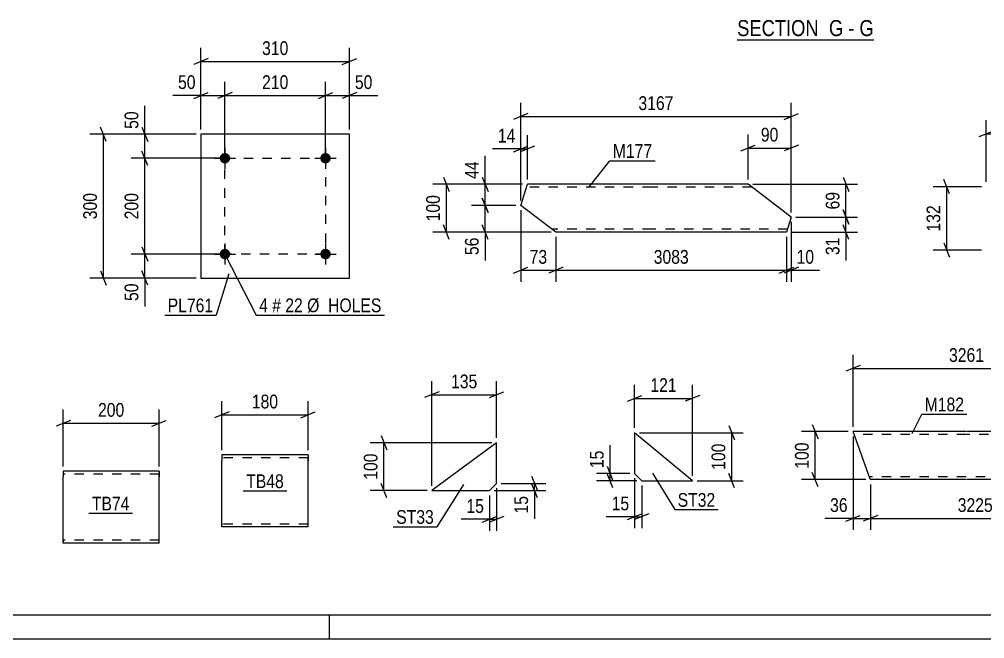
# Model space of a CAD drawing. Header units: millimetres. Extents: x 0 to 841, y 0 to 594.
# Drawn here: x 146.3 to 347.8, y 0 to 129.2 of the extents above; entities that cross this region are included whole.
import ezdxf

# ---------------------------------------------------------------- set-up
doc = ezdxf.new("R2010")
doc.units = ezdxf.units.MM
doc.linetypes.add('DXK_LINE_DOT2', pattern=[3.9198, 1.9599, -1.9599])
doc.styles.add('Arial Narrow', font='ARIALN.TTF', dxfattribs={"height": 0.2})

# ---------------------------------------------------------------- blocks, each defined once
blk = doc.blocks.new('Unknown-318892525-50 - 2903')
at = {"color": 6, "linetype": 'Continuous'}
blk.add_line((296.09, 124.96), (324.59, 124.96), dxfattribs=at)
at = {"color": 0, "linetype": 'Continuous'}
for points in [[(314.2, 125.71), (314.2, 129.21), (296.09, 129.21), (296.09, 125.71)], [(318.23, 125.71), (318.23, 129.21), (315.25, 129.21), (315.25, 125.71)], [(320.56, 125.71), (320.56, 129.21), (319.28, 129.21), (319.28, 125.71)], [(324.59, 125.71), (324.59, 129.21), (321.61, 129.21), (321.61, 125.71)]]:
    blk.add_wipeout(points, dxfattribs=at)
at = {"color": 7, "linetype": 'Continuous', "style": 'Arial Narrow'}
for s, p in [('SECTION ', (296.09, 125.71)), ('G', (315.25, 125.71)), ('G', (321.61, 125.71)), ('-', (319.28, 125.71))]:
    blk.add_text(s, height=3.34, dxfattribs=at).set_placement(p)
blk = doc.blocks.new('Unknown-318892525-1113')
at = {"color": 5, "linetype": 'Continuous'}
for p, q in [((5, 5), (836, 5)), ((211, 0), (211, 5)), ((0, 0), (841, 0))]:
    blk.add_line(p, q, dxfattribs=at)
blk = doc.blocks.new('Part-318892525-2787 - 2771')
at = {"color": 2, "linetype": 'Continuous'}
for p, q in [((343.92, 43.19), (320.28, 43.19)), ((323.88, 33.28), (320.28, 43.19)), ((364.02, 43.19), (344.02, 43.19)), ((364.02, 43.19), (367.66, 33.19)), ((323.92, 33.19), (323.88, 33.28)), ((343.92, 33.19), (323.92, 33.19)), ((367.66, 33.19), (344.02, 33.19))]:
    blk.add_line(p, q, dxfattribs=at)
at = {"color": 7, "linetype": 'DXK_LINE_DOT2'}
for p, q in [((343.92, 42.59), (320.49, 42.59)), ((364.23, 42.59), (344.02, 42.59)), ((323.7, 33.79), (323.68, 33.84)), ((343.92, 33.79), (323.7, 33.79)), ((367.44, 33.79), (344.02, 33.79)), ((367.44, 33.79), (367.42, 33.84))]:
    blk.add_line(p, q, dxfattribs=at)
blk = doc.blocks.new('Part-318892525-2542 - 2526')
at = {"color": 2, "linetype": 'Continuous'}
for p, q in [((250.93, 90.4), (252.3, 94.8)), ((278.28, 94.8), (252.3, 94.8)), ((298.38, 94.8), (278.38, 94.8)), ((307.37, 87.94), (298.38, 94.8)), ((258.28, 84.8), (250.93, 90.4)), ((307.37, 87.94), (306.39, 84.8)), ((278.28, 84.8), (258.28, 84.8)), ((306.39, 84.8), (278.38, 84.8))]:
    blk.add_line(p, q, dxfattribs=at)
at = {"color": 7, "linetype": 'DXK_LINE_DOT2'}
for p, q in [((278.28, 94.2), (252.12, 94.2)), ((299.16, 94.2), (278.38, 94.2)), ((278.28, 85.4), (257.49, 85.4)), ((306.58, 85.4), (278.38, 85.4))]:
    blk.add_line(p, q, dxfattribs=at)
blk = doc.blocks.new('Part-318892525-2282 - 2267')
at = {"color": 2, "linetype": 'Continuous'}
for p, q in [((188.54, 38.32), (188.54, 37.12)), ((206.54, 38.32), (188.54, 38.32)), ((206.54, 38.32), (206.54, 38.23)), ((188.54, 24.06), (188.54, 37.12)), ((206.54, 38.23), (206.54, 37.12)), ((206.54, 23.32), (206.54, 37.12)), ((188.54, 23.41), (188.54, 24.06)), ((188.54, 23.32), (188.54, 23.41)), ((206.54, 23.32), (188.54, 23.32))]:
    blk.add_line(p, q, dxfattribs=at)
at = {"color": 7, "linetype": 'DXK_LINE_DOT2'}
for p, q in [((206.54, 38.32), (206.54, 38.32)), ((206.54, 37.72), (188.54, 37.72)), ((206.54, 37.12), (206.54, 37.96)), ((188.54, 24.06), (188.54, 23.67)), ((188.54, 23.92), (188.54, 23.96)), ((206.54, 23.92), (188.54, 23.92)), ((188.54, 23.32), (188.54, 23.32)), ((206.54, 23.92), (206.54, 23.96))]:
    blk.add_line(p, q, dxfattribs=at)
blk = doc.blocks.new('Part-318892525-2217 - 2201')
at = {"color": 2, "linetype": 'Continuous'}
for p, q in [((286.77, 32.96), (274.68, 42.96)), ((274.68, 42.96), (274.68, 34.46)), ((274.68, 34.46), (276.18, 32.96)), ((276.18, 32.96), (286.77, 32.96))]:
    blk.add_line(p, q, dxfattribs=at)
blk = doc.blocks.new('Part-318892525-2145 - 2129')
at = {"color": 2, "linetype": 'Continuous'}
for p, q in [((245.87, 40.89), (232.37, 30.89)), ((245.87, 32.39), (245.87, 40.89)), ((244.37, 30.89), (245.87, 32.39)), ((232.37, 30.89), (244.37, 30.89))]:
    blk.add_line(p, q, dxfattribs=at)
blk = doc.blocks.new('Part-318892525-2112 - 2098')
at = {"color": 2, "linetype": 'Continuous'}
for p, q in [((155.44, 34.95), (155.44, 33.75)), ((175.44, 34.95), (155.44, 34.95)), ((175.44, 34.95), (175.44, 34.86)), ((175.44, 34.86), (175.44, 33.75)), ((155.44, 20.69), (155.44, 33.75)), ((175.44, 19.95), (175.44, 33.75)), ((155.44, 20.04), (155.44, 20.69)), ((155.44, 19.95), (155.44, 20.04)), ((175.44, 19.95), (155.44, 19.95))]:
    blk.add_line(p, q, dxfattribs=at)
at = {"color": 7, "linetype": 'DXK_LINE_DOT2'}
for p, q in [((175.44, 34.35), (155.44, 34.35)), ((175.44, 33.75), (175.44, 34.6)), ((155.44, 20.69), (155.44, 20.3)), ((155.44, 20.55), (155.44, 20.6)), ((175.44, 20.55), (155.44, 20.55)), ((175.44, 20.55), (175.44, 20.6)), ((155.44, 19.95), (155.44, 19.95))]:
    blk.add_line(p, q, dxfattribs=at)
blk = doc.blocks.new('Part-318892525-1711 - 1695')
at = {"color": 2, "linetype": 'Continuous'}
for p, q in [((184.18, 105.23), (184.18, 75.23)), ((215.18, 105.23), (184.18, 105.23)), ((215.18, 75.23), (215.18, 105.23)), ((184.18, 75.23), (215.18, 75.23))]:
    blk.add_line(p, q, dxfattribs=at)
blk = doc.blocks.new('Bolt-318892525-1744 - 1695')
at = {"linetype": 'Continuous'}
for points in [[(190.28, 80.23, -1), (188.08, 80.23, -1)], [(211.28, 80.23, -1), (209.08, 80.23, -1)]]:
    blk.add_hatch(color=1, dxfattribs=at).paths.add_polyline_path(points)
at = {"color": 1, "linetype": 'Continuous'}
for p, q in [((189.18, 82.43), (189.18, 78.03)), ((210.18, 82.43), (210.18, 78.03)), ((186.98, 80.23), (191.38, 80.23)), ((207.98, 80.23), (212.38, 80.23))]:
    blk.add_line(p, q, dxfattribs=at)
blk = doc.blocks.new('Bolt-318892525-1749 - 1695')
at = {"linetype": 'Continuous'}
for points in [[(190.28, 100.23, -1), (188.08, 100.23, -1)], [(211.28, 100.23, -1), (209.08, 100.23, -1)]]:
    blk.add_hatch(color=1, dxfattribs=at).paths.add_polyline_path(points)
at = {"color": 1, "linetype": 'Continuous'}
for p, q in [((189.18, 102.43), (189.18, 98.03)), ((210.18, 102.43), (210.18, 98.03)), ((186.98, 100.23), (191.38, 100.23)), ((207.98, 100.23), (212.38, 100.23))]:
    blk.add_line(p, q, dxfattribs=at)
blk = doc.blocks.new('Rectangle-318892525-1858 - 1695')
at = {"color": 1, "linetype": 'DXK_LINE_DOT2'}
blk.add_lwpolyline([(189.18, 100.23), (210.18, 100.23), (210.18, 80.23), (189.18, 80.23), (189.18, 100.23)], close=True, dxfattribs=at)
blk = doc.blocks.new('StraightDimension-318892525-1636 - 1615')
at = {"color": 7, "linetype": 'Continuous'}
for p, q in [((348.06, 95.28), (348.06, 108.15)), ((388.16, 95.28), (388.16, 108.15)), ((349.56, 105.9), (346.56, 104.7)), ((348.06, 105.3), (388.16, 105.3)), ((386.66, 104.7), (389.66, 105.9))]:
    blk.add_line(p, q, dxfattribs=at)
at = {"color": 0}
blk.add_wipeout([(373.28, 106.05), (373.28, 110.25), (362.94, 110.25), (362.94, 106.05)], dxfattribs=at)
at = {"color": 3, "style": 'Arial Narrow'}
blk.add_text('18326', height=2.863, dxfattribs=at).set_placement((363.54, 106.65))
blk = doc.blocks.new('StraightDimension-318892525-1647 - 1615')
at = {"color": 7, "linetype": 'Continuous'}
for p, q in [((340.44, 92.78), (339.24, 95.78)), ((347.06, 94.28), (336.99, 94.28)), ((339.84, 81.08), (339.84, 94.28)), ((347.06, 81.08), (336.99, 81.08)), ((339.24, 82.58), (340.44, 79.58))]:
    blk.add_line(p, q, dxfattribs=at)
at = {"color": 0}
blk.add_wipeout([(339.09, 91.02), (334.89, 91.02), (334.89, 84.33), (339.09, 84.33)], dxfattribs=at)
at = {"color": 3, "style": 'Arial Narrow'}
blk.add_text('132', height=2.863, rotation=90.0002, dxfattribs=at).set_placement((338.49, 84.93))
blk = doc.blocks.new('StraightDimension-318892525-2790 - 2771')
at = {"color": 7, "linetype": 'Continuous'}
for p, q in [((320.28, 42.19), (320.28, 22.69)), ((323.92, 32.19), (323.92, 22.69)), ((318.78, 24.49), (321.78, 25.69)), ((320.28, 25.09), (323.92, 25.09)), ((325.42, 25.69), (322.42, 24.49))]:
    blk.add_line(p, q, dxfattribs=at)
at = {"color": 0}
blk.add_wipeout([(319.75, 25.84), (319.75, 30.04), (314.89, 30.04), (314.89, 25.84)], dxfattribs=at)
at = {"color": 7, "linetype": 'Continuous'}
blk.add_line((320.28, 25.09), (314.37, 25.09), dxfattribs=at)
blk.add_line((320.28, 25.09), (314.37, 25.09), dxfattribs=at)
at = {"color": 3, "style": 'Arial Narrow'}
blk.add_text('36', height=2.863, dxfattribs=at).set_placement((315.49, 26.44))
blk = doc.blocks.new('StraightDimension-318892525-2809 - 2771')
at = {"color": 7, "linetype": 'Continuous'}
for p, q in [((323.92, 32.19), (323.92, 22.69)), ((367.66, 32.19), (367.66, 22.69)), ((325.42, 25.69), (322.42, 24.49)), ((323.92, 25.09), (367.66, 25.09)), ((366.16, 24.49), (369.16, 25.69))]:
    blk.add_line(p, q, dxfattribs=at)
at = {"color": 0}
blk.add_wipeout([(350.04, 25.84), (350.04, 30.04), (341.53, 30.04), (341.53, 25.84)], dxfattribs=at)
at = {"color": 3, "style": 'Arial Narrow'}
blk.add_text('3225', height=2.863, dxfattribs=at).set_placement((342.13, 26.44))
blk = doc.blocks.new('StraightDimension-318892525-2827 - 2771')
at = {"color": 7, "linetype": 'Continuous'}
for p, q in [((320.28, 44.19), (320.28, 59.24)), ((367.66, 34.19), (367.66, 59.24)), ((321.78, 56.99), (318.78, 55.79)), ((366.16, 55.79), (369.16, 56.99)), ((320.28, 56.39), (367.66, 56.39))]:
    blk.add_line(p, q, dxfattribs=at)
at = {"color": 0}
blk.add_wipeout([(348.22, 57.14), (348.22, 61.34), (339.71, 61.34), (339.71, 57.14)], dxfattribs=at)
at = {"color": 3, "style": 'Arial Narrow'}
blk.add_text('3261', height=2.863, dxfattribs=at).set_placement((340.31, 57.74))
blk = doc.blocks.new('StraightDimension-318892525-2838 - 2771')
at = {"color": 7, "linetype": 'Continuous'}
for p, q in [((311.77, 44.69), (312.97, 41.69)), ((319.28, 43.19), (309.52, 43.19)), ((312.37, 33.19), (312.37, 43.19)), ((312.97, 31.69), (311.77, 34.69)), ((322.92, 33.19), (309.52, 33.19))]:
    blk.add_line(p, q, dxfattribs=at)
at = {"color": 0}
blk.add_wipeout([(311.62, 41.53), (307.42, 41.53), (307.42, 34.85), (311.62, 34.85)], dxfattribs=at)
at = {"color": 3, "style": 'Arial Narrow'}
blk.add_text('100', height=2.863, rotation=90.0002, dxfattribs=at).set_placement((311.02, 35.45))
blk = doc.blocks.new('StraightDimension-318892525-2639 - 2526')
at = {"color": 7, "linetype": 'Continuous'}
for p, q in [((250.93, 91.4), (250.93, 111.79)), ((307.37, 88.94), (307.37, 111.79)), ((252.43, 109.54), (249.43, 108.34)), ((250.93, 108.94), (307.37, 108.94)), ((305.87, 108.34), (308.87, 109.54))]:
    blk.add_line(p, q, dxfattribs=at)
at = {"color": 0}
blk.add_wipeout([(283.41, 109.69), (283.41, 113.89), (274.89, 113.89), (274.89, 109.69)], dxfattribs=at)
at = {"color": 3, "style": 'Arial Narrow'}
blk.add_text('3167', height=2.863, dxfattribs=at).set_placement((275.49, 110.29))
blk = doc.blocks.new('StraightDimension-318892525-2545 - 2526')
at = {"color": 7, "linetype": 'Continuous'}
for p, q in [((299.38, 94.8), (321.19, 94.8)), ((318.19, 96.3), (319.39, 93.3)), ((318.79, 87.94), (318.79, 94.8)), ((319.39, 86.44), (318.19, 89.44)), ((308.37, 87.94), (321.19, 87.94))]:
    blk.add_line(p, q, dxfattribs=at)
at = {"color": 0}
blk.add_wipeout([(318.04, 93.8), (313.84, 93.8), (313.84, 88.94), (318.04, 88.94)], dxfattribs=at)
at = {"color": 3, "style": 'Arial Narrow'}
blk.add_text('69', height=2.863, rotation=90.0002, dxfattribs=at).set_placement((317.44, 89.54))
blk = doc.blocks.new('StraightDimension-318892525-2573 - 2526')
at = {"color": 7, "linetype": 'Continuous'}
for p, q in [((318.19, 89.44), (319.39, 86.44)), ((308.37, 87.94), (321.19, 87.94)), ((318.79, 84.8), (318.79, 87.94)), ((307.39, 84.8), (321.19, 84.8)), ((319.39, 83.3), (318.19, 86.3))]:
    blk.add_line(p, q, dxfattribs=at)
at = {"color": 0}
blk.add_wipeout([(318.04, 84.27), (313.84, 84.27), (313.84, 79.42), (318.04, 79.42)], dxfattribs=at)
at = {"color": 7, "linetype": 'Continuous'}
blk.add_line((318.79, 84.8), (318.79, 78.89), dxfattribs=at)
blk.add_line((318.79, 84.8), (318.79, 78.89), dxfattribs=at)
at = {"color": 3, "style": 'Arial Narrow'}
blk.add_text('31', height=2.863, rotation=90.0002, dxfattribs=at).set_placement((317.44, 80.02))
blk = doc.blocks.new('StraightDimension-318892525-2650 - 2526')
at = {"color": 7, "linetype": 'Continuous'}
for p, q in [((250.93, 91.4), (250.93, 105.01)), ((252.3, 95.8), (252.3, 105.01)), ((249.43, 101.56), (252.43, 102.76)), ((253.8, 102.76), (250.8, 101.56)), ((250.93, 102.16), (252.3, 102.16))]:
    blk.add_line(p, q, dxfattribs=at)
at = {"color": 0}
blk.add_wipeout([(250.41, 102.91), (250.41, 107.11), (245.55, 107.11), (245.55, 102.91)], dxfattribs=at)
at = {"color": 7, "linetype": 'Continuous'}
blk.add_line((250.93, 102.16), (245.03, 102.16), dxfattribs=at)
blk.add_line((250.93, 102.16), (245.03, 102.16), dxfattribs=at)
at = {"color": 3, "style": 'Arial Narrow'}
blk.add_text('14', height=2.863, dxfattribs=at).set_placement((246.15, 103.51))
blk = doc.blocks.new('StraightDimension-318892525-2594 - 2526')
at = {"color": 7, "linetype": 'Continuous'}
for p, q in [((251.3, 94.8), (240.64, 94.8)), ((242.89, 96.3), (244.09, 93.3)), ((243.49, 90.4), (243.49, 94.8)), ((244.09, 88.9), (242.89, 91.9)), ((249.93, 90.4), (240.64, 90.4))]:
    blk.add_line(p, q, dxfattribs=at)
at = {"color": 0}
blk.add_wipeout([(242.74, 100.18), (238.54, 100.18), (238.54, 95.32), (242.74, 95.32)], dxfattribs=at)
at = {"color": 7, "linetype": 'Continuous'}
blk.add_line((243.49, 94.8), (243.49, 100.71), dxfattribs=at)
blk.add_line((243.49, 94.8), (243.49, 100.71), dxfattribs=at)
at = {"color": 3, "style": 'Arial Narrow'}
blk.add_text('44', height=2.863, rotation=90.0002, dxfattribs=at).set_placement((242.14, 95.92))
blk = doc.blocks.new('StraightDimension-318892525-2614 - 2526')
at = {"color": 7, "linetype": 'Continuous'}
for p, q in [((242.89, 91.9), (244.09, 88.9)), ((249.93, 90.4), (240.64, 90.4)), ((243.49, 84.8), (243.49, 90.4)), ((257.28, 84.8), (240.64, 84.8)), ((244.09, 83.3), (242.89, 86.3))]:
    blk.add_line(p, q, dxfattribs=at)
at = {"color": 0}
blk.add_wipeout([(242.74, 84.27), (238.54, 84.27), (238.54, 79.42), (242.74, 79.42)], dxfattribs=at)
at = {"color": 7, "linetype": 'Continuous'}
blk.add_line((243.49, 84.8), (243.49, 78.89), dxfattribs=at)
blk.add_line((243.49, 84.8), (243.49, 78.89), dxfattribs=at)
at = {"color": 3, "style": 'Arial Narrow'}
blk.add_text('56', height=2.863, rotation=90.0002, dxfattribs=at).set_placement((242.14, 80.02))
blk = doc.blocks.new('StraightDimension-318892525-2664 - 2526')
at = {"color": 7, "linetype": 'Continuous'}
for p, q in [((258.28, 83.8), (258.28, 74.47)), ((306.39, 83.8), (306.39, 74.47)), ((259.78, 77.47), (256.78, 76.27)), ((258.28, 76.87), (306.39, 76.87)), ((304.89, 76.27), (307.89, 77.47))]:
    blk.add_line(p, q, dxfattribs=at)
at = {"color": 0}
blk.add_wipeout([(286.59, 77.62), (286.59, 81.82), (278.08, 81.82), (278.08, 77.62)], dxfattribs=at)
at = {"color": 3, "style": 'Arial Narrow'}
blk.add_text('3083', height=2.863, dxfattribs=at).set_placement((278.68, 78.22))
blk = doc.blocks.new('StraightDimension-318892525-2684 - 2526')
at = {"color": 7, "linetype": 'Continuous'}
for p, q in [((307.37, 86.94), (307.37, 74.47)), ((306.39, 83.8), (306.39, 74.47)), ((304.89, 76.27), (307.89, 77.47)), ((308.87, 77.47), (305.87, 76.27)), ((306.39, 76.87), (307.37, 76.87))]:
    blk.add_line(p, q, dxfattribs=at)
at = {"color": 0}
blk.add_wipeout([(312.75, 77.62), (312.75, 81.82), (307.89, 81.82), (307.89, 77.62)], dxfattribs=at)
at = {"color": 7, "linetype": 'Continuous'}
blk.add_line((307.37, 76.87), (313.28, 76.87), dxfattribs=at)
blk.add_line((307.37, 76.87), (313.28, 76.87), dxfattribs=at)
at = {"color": 3, "style": 'Arial Narrow'}
blk.add_text('10', height=2.863, dxfattribs=at).set_placement((308.49, 78.22))
blk = doc.blocks.new('StraightDimension-318892525-2697 - 2526')
at = {"color": 7, "linetype": 'Continuous'}
for p, q in [((250.93, 89.4), (250.93, 74.47)), ((258.28, 83.8), (258.28, 74.47)), ((249.43, 76.27), (252.43, 77.47)), ((250.93, 76.87), (258.28, 76.87)), ((259.78, 77.47), (256.78, 76.27))]:
    blk.add_line(p, q, dxfattribs=at)
at = {"color": 0}
blk.add_wipeout([(257.03, 77.62), (257.03, 81.82), (252.18, 81.82), (252.18, 77.62)], dxfattribs=at)
at = {"color": 3, "style": 'Arial Narrow'}
blk.add_text('73', height=2.863, dxfattribs=at).set_placement((252.78, 78.22))
blk = doc.blocks.new('StraightDimension-318892525-2715 - 2526')
at = {"color": 7, "linetype": 'Continuous'}
for p, q in [((251.3, 94.8), (232.55, 94.8)), ((234.8, 96.3), (236, 93.3)), ((235.4, 84.8), (235.4, 94.8)), ((257.28, 84.8), (232.55, 84.8)), ((236, 83.3), (234.8, 86.3))]:
    blk.add_line(p, q, dxfattribs=at)
at = {"color": 0}
blk.add_wipeout([(234.65, 93.14), (230.45, 93.14), (230.45, 86.46), (234.65, 86.46)], dxfattribs=at)
at = {"color": 3, "style": 'Arial Narrow'}
blk.add_text('100', height=2.863, rotation=90.0002, dxfattribs=at).set_placement((234.05, 87.06))
blk = doc.blocks.new('StraightDimension-318892525-2743 - 2526')
at = {"color": 7, "linetype": 'Continuous'}
for p, q in [((298.38, 95.8), (298.38, 105.21)), ((307.37, 88.94), (307.37, 105.21)), ((296.88, 101.76), (299.88, 102.96)), ((308.87, 102.96), (305.87, 101.76)), ((298.38, 102.36), (307.37, 102.36))]:
    blk.add_line(p, q, dxfattribs=at)
at = {"color": 0}
blk.add_wipeout([(305.3, 103.11), (305.3, 107.31), (300.44, 107.31), (300.44, 103.11)], dxfattribs=at)
at = {"color": 3, "style": 'Arial Narrow'}
blk.add_text('90', height=2.863, dxfattribs=at).set_placement((301.04, 103.71))
blk = doc.blocks.new('StraightDimension-318892525-2284 - 2267')
at = {"color": 7, "linetype": 'Continuous'}
for p, q in [((188.54, 39.32), (188.54, 49.54)), ((206.54, 39.32), (206.54, 49.54)), ((190.04, 47.29), (187.04, 46.09)), ((188.54, 46.69), (206.54, 46.69)), ((205.04, 46.09), (208.04, 47.29))]:
    blk.add_line(p, q, dxfattribs=at)
at = {"color": 0}
blk.add_wipeout([(200.89, 47.44), (200.89, 51.64), (194.2, 51.64), (194.2, 47.44)], dxfattribs=at)
at = {"color": 3, "style": 'Arial Narrow'}
blk.add_text('180', height=2.863, dxfattribs=at).set_placement((194.8, 48.04))
blk = doc.blocks.new('StraightDimension-318892525-2243 - 2201')
at = {"color": 7, "linetype": 'Continuous'}
for p, q in [((274.68, 43.96), (274.68, 52.97)), ((286.77, 33.96), (286.77, 52.97)), ((273.18, 49.52), (276.18, 50.72)), ((288.27, 50.72), (285.27, 49.52)), ((274.68, 50.12), (286.77, 50.12))]:
    blk.add_line(p, q, dxfattribs=at)
at = {"color": 0}
blk.add_wipeout([(284.07, 50.87), (284.07, 55.07), (277.38, 55.07), (277.38, 50.87)], dxfattribs=at)
at = {"color": 3, "style": 'Arial Narrow'}
blk.add_text('121', height=2.863, dxfattribs=at).set_placement((277.98, 51.47))
blk = doc.blocks.new('StraightDimension-318892525-2219 - 2201')
at = {"color": 7, "linetype": 'Continuous'}
for p, q in [((273.68, 34.46), (266.71, 34.46)), ((268.96, 35.96), (270.16, 32.96)), ((270.16, 31.46), (268.96, 34.46)), ((269.56, 32.96), (269.56, 34.46)), ((275.18, 32.96), (266.71, 32.96))]:
    blk.add_line(p, q, dxfattribs=at)
at = {"color": 0}
blk.add_wipeout([(268.81, 39.84), (264.61, 39.84), (264.61, 34.98), (268.81, 34.98)], dxfattribs=at)
at = {"color": 7, "linetype": 'Continuous'}
blk.add_line((269.56, 34.46), (269.56, 40.37), dxfattribs=at)
blk.add_line((269.56, 34.46), (269.56, 40.37), dxfattribs=at)
at = {"color": 3, "style": 'Arial Narrow'}
blk.add_text('15', height=2.863, rotation=90.0002, dxfattribs=at).set_placement((268.21, 35.58))
blk = doc.blocks.new('StraightDimension-318892525-2253 - 2201')
at = {"color": 7, "linetype": 'Continuous'}
for p, q in [((274.68, 33.46), (274.68, 23.03)), ((276.18, 31.96), (276.18, 23.03)), ((273.18, 24.83), (276.18, 26.03)), ((277.68, 26.03), (274.68, 24.83)), ((274.68, 25.43), (276.18, 25.43))]:
    blk.add_line(p, q, dxfattribs=at)
at = {"color": 0}
blk.add_wipeout([(274.16, 26.18), (274.16, 30.38), (269.3, 30.38), (269.3, 26.18)], dxfattribs=at)
at = {"color": 7, "linetype": 'Continuous'}
blk.add_line((274.68, 25.43), (268.77, 25.43), dxfattribs=at)
blk.add_line((274.68, 25.43), (268.77, 25.43), dxfattribs=at)
at = {"color": 3, "style": 'Arial Narrow'}
blk.add_text('15', height=2.863, dxfattribs=at).set_placement((269.9, 26.78))
blk = doc.blocks.new('StraightDimension-318892525-2231 - 2201')
at = {"color": 7, "linetype": 'Continuous'}
for p, q in [((294.36, 44.46), (295.56, 41.46)), ((275.68, 42.96), (297.36, 42.96)), ((294.96, 32.96), (294.96, 42.96)), ((295.56, 31.46), (294.36, 34.46)), ((287.77, 32.96), (297.36, 32.96))]:
    blk.add_line(p, q, dxfattribs=at)
at = {"color": 0}
blk.add_wipeout([(294.21, 41.3), (290.01, 41.3), (290.01, 34.62), (294.21, 34.62)], dxfattribs=at)
at = {"color": 3, "style": 'Arial Narrow'}
blk.add_text('100', height=2.863, rotation=90.0002, dxfattribs=at).set_placement((293.61, 35.22))
blk = doc.blocks.new('StraightDimension-318892525-2187 - 2129')
at = {"color": 7, "linetype": 'Continuous'}
for p, q in [((246.87, 32.39), (256.19, 32.39)), ((253.19, 33.89), (254.39, 30.89)), ((254.39, 29.39), (253.19, 32.39)), ((253.79, 30.89), (253.79, 32.39)), ((245.37, 30.89), (256.19, 30.89))]:
    blk.add_line(p, q, dxfattribs=at)
at = {"color": 0}
blk.add_wipeout([(253.04, 30.37), (248.84, 30.37), (248.84, 25.51), (253.04, 25.51)], dxfattribs=at)
at = {"color": 7, "linetype": 'Continuous'}
blk.add_line((253.79, 30.89), (253.79, 24.99), dxfattribs=at)
blk.add_line((253.79, 30.89), (253.79, 24.99), dxfattribs=at)
at = {"color": 3, "style": 'Arial Narrow'}
blk.add_text('15', height=2.863, rotation=90.0002, dxfattribs=at).set_placement((252.44, 26.11))
blk = doc.blocks.new('StraightDimension-318892525-2147 - 2129')
at = {"color": 7, "linetype": 'Continuous'}
for p, q in [((232.37, 31.89), (232.37, 53.74)), ((245.87, 41.89), (245.87, 53.74)), ((233.87, 51.49), (230.87, 50.29)), ((232.37, 50.89), (245.87, 50.89)), ((244.37, 50.29), (247.37, 51.49))]:
    blk.add_line(p, q, dxfattribs=at)
at = {"color": 0}
blk.add_wipeout([(242.47, 51.64), (242.47, 55.84), (235.78, 55.84), (235.78, 51.64)], dxfattribs=at)
at = {"color": 3, "style": 'Arial Narrow'}
blk.add_text('135', height=2.863, dxfattribs=at).set_placement((236.38, 52.24))
blk = doc.blocks.new('StraightDimension-318892525-2175 - 2129')
at = {"color": 7, "linetype": 'Continuous'}
for p, q in [((221.77, 42.39), (222.97, 39.39)), ((244.87, 40.89), (219.52, 40.89)), ((222.37, 30.89), (222.37, 40.89)), ((222.97, 29.39), (221.77, 32.39)), ((231.37, 30.89), (219.52, 30.89))]:
    blk.add_line(p, q, dxfattribs=at)
at = {"color": 0}
blk.add_wipeout([(221.62, 39.23), (217.42, 39.23), (217.42, 32.55), (221.62, 32.55)], dxfattribs=at)
at = {"color": 3, "style": 'Arial Narrow'}
blk.add_text('100', height=2.863, rotation=90.0002, dxfattribs=at).set_placement((221.02, 33.15))
blk = doc.blocks.new('StraightDimension-318892525-2159 - 2129')
at = {"color": 7, "linetype": 'Continuous'}
for p, q in [((245.87, 31.39), (245.87, 22.5)), ((244.37, 29.89), (244.37, 22.5)), ((242.87, 24.3), (245.87, 25.5)), ((247.37, 25.5), (244.37, 24.3)), ((244.37, 24.9), (245.87, 24.9))]:
    blk.add_line(p, q, dxfattribs=at)
at = {"color": 0}
blk.add_wipeout([(243.85, 25.65), (243.85, 29.85), (238.99, 29.85), (238.99, 25.65)], dxfattribs=at)
at = {"color": 7, "linetype": 'Continuous'}
blk.add_line((244.37, 24.9), (238.47, 24.9), dxfattribs=at)
blk.add_line((244.37, 24.9), (238.47, 24.9), dxfattribs=at)
at = {"color": 3, "style": 'Arial Narrow'}
blk.add_text('15', height=2.863, dxfattribs=at).set_placement((239.59, 26.25))
blk = doc.blocks.new('StraightDimension-318892525-2115 - 2098')
at = {"color": 7, "linetype": 'Continuous'}
for p, q in [((155.44, 35.95), (155.44, 47.8)), ((175.44, 35.95), (175.44, 47.8)), ((156.94, 45.55), (153.94, 44.35)), ((155.44, 44.95), (175.44, 44.95)), ((173.94, 44.35), (176.94, 45.55))]:
    blk.add_line(p, q, dxfattribs=at)
at = {"color": 0}
blk.add_wipeout([(168.78, 45.7), (168.78, 49.9), (162.1, 49.9), (162.1, 45.7)], dxfattribs=at)
at = {"color": 3, "style": 'Arial Narrow'}
blk.add_text('200', height=2.863, dxfattribs=at).set_placement((162.7, 46.3))
blk = doc.blocks.new('StraightDimension-318892525-1751 - 1695')
at = {"color": 7, "linetype": 'Continuous'}
for p, q in [((184.18, 106.23), (184.18, 123.26)), ((215.18, 106.23), (215.18, 123.26)), ((185.68, 121.01), (182.68, 119.81)), ((213.68, 119.81), (216.68, 121.01)), ((184.18, 120.41), (215.18, 120.41))]:
    blk.add_line(p, q, dxfattribs=at)
at = {"color": 0}
blk.add_wipeout([(203.02, 121.16), (203.02, 125.36), (196.34, 125.36), (196.34, 121.16)], dxfattribs=at)
at = {"color": 3, "style": 'Arial Narrow'}
blk.add_text('310', height=2.863, dxfattribs=at).set_placement((196.94, 121.76))
blk = doc.blocks.new('StraightDimension-318892525-1775 - 1695')
at = {"color": 7, "linetype": 'Continuous'}
for p, q in [((189.18, 101.23), (189.18, 116.17)), ((210.18, 101.23), (210.18, 116.17)), ((190.68, 113.92), (187.68, 112.72)), ((189.18, 113.32), (210.18, 113.32)), ((208.68, 112.72), (211.68, 113.92))]:
    blk.add_line(p, q, dxfattribs=at)
at = {"color": 0}
blk.add_wipeout([(203.02, 114.07), (203.02, 118.27), (196.34, 118.27), (196.34, 114.07)], dxfattribs=at)
at = {"color": 3, "style": 'Arial Narrow'}
blk.add_text('210', height=2.863, dxfattribs=at).set_placement((196.94, 114.67))
blk = doc.blocks.new('StraightDimension-318892525-1762 - 1695')
at = {"color": 7, "linetype": 'Continuous'}
for p, q in [((184.18, 106.23), (184.18, 116.17)), ((189.18, 101.23), (189.18, 116.17)), ((182.68, 112.72), (185.68, 113.92)), ((184.18, 113.32), (189.18, 113.32)), ((190.68, 113.92), (187.68, 112.72))]:
    blk.add_line(p, q, dxfattribs=at)
at = {"color": 0}
blk.add_wipeout([(183.66, 114.07), (183.66, 118.27), (178.8, 118.27), (178.8, 114.07)], dxfattribs=at)
at = {"color": 7, "linetype": 'Continuous'}
blk.add_line((184.18, 113.32), (178.28, 113.32), dxfattribs=at)
blk.add_line((184.18, 113.32), (178.28, 113.32), dxfattribs=at)
at = {"color": 3, "style": 'Arial Narrow'}
blk.add_text('50', height=2.863, dxfattribs=at).set_placement((179.4, 114.67))
blk = doc.blocks.new('StraightDimension-318892525-1791 - 1695')
at = {"color": 7, "linetype": 'Continuous'}
for p, q in [((210.18, 101.23), (210.18, 116.17)), ((215.18, 106.23), (215.18, 116.17)), ((208.68, 112.72), (211.68, 113.92)), ((210.18, 113.32), (215.18, 113.32)), ((216.68, 113.92), (213.68, 112.72))]:
    blk.add_line(p, q, dxfattribs=at)
at = {"color": 0}
blk.add_wipeout([(220.56, 114.07), (220.56, 118.27), (215.71, 118.27), (215.71, 114.07)], dxfattribs=at)
at = {"color": 7, "linetype": 'Continuous'}
blk.add_line((215.18, 113.32), (221.09, 113.32), dxfattribs=at)
blk.add_line((215.18, 113.32), (221.09, 113.32), dxfattribs=at)
at = {"color": 3, "style": 'Arial Narrow'}
blk.add_text('50', height=2.863, dxfattribs=at).set_placement((216.31, 114.67))
blk = doc.blocks.new('StraightDimension-318892525-1805 - 1695')
at = {"color": 7, "linetype": 'Continuous'}
for p, q in [((183.18, 105.23), (160.97, 105.23)), ((164.42, 103.73), (163.22, 106.73)), ((163.82, 75.23), (163.82, 105.23)), ((163.22, 76.73), (164.42, 73.73)), ((183.18, 75.23), (160.97, 75.23))]:
    blk.add_line(p, q, dxfattribs=at)
at = {"color": 0}
blk.add_wipeout([(163.07, 93.57), (158.87, 93.57), (158.87, 86.89), (163.07, 86.89)], dxfattribs=at)
at = {"color": 3, "style": 'Arial Narrow'}
blk.add_text('300', height=2.863, rotation=90.0002, dxfattribs=at).set_placement((162.47, 87.49))
blk = doc.blocks.new('StraightDimension-318892525-1816 - 1695')
at = {"color": 7, "linetype": 'Continuous'}
for p, q in [((183.18, 105.23), (169.61, 105.23)), ((171.86, 106.73), (173.06, 103.73)), ((172.46, 100.23), (172.46, 105.23)), ((173.06, 98.73), (171.86, 101.73)), ((188.18, 100.23), (169.61, 100.23))]:
    blk.add_line(p, q, dxfattribs=at)
at = {"color": 0}
blk.add_wipeout([(171.71, 110.61), (167.51, 110.61), (167.51, 105.75), (171.71, 105.75)], dxfattribs=at)
at = {"color": 7, "linetype": 'Continuous'}
blk.add_line((172.46, 105.23), (172.46, 111.14), dxfattribs=at)
blk.add_line((172.46, 105.23), (172.46, 111.14), dxfattribs=at)
at = {"color": 3, "style": 'Arial Narrow'}
blk.add_text('50', height=2.863, rotation=90.0002, dxfattribs=at).set_placement((171.11, 106.35))
blk = doc.blocks.new('StraightDimension-318892525-1829 - 1695')
at = {"color": 7, "linetype": 'Continuous'}
for p, q in [((173.06, 98.73), (171.86, 101.73)), ((188.18, 100.23), (169.61, 100.23)), ((172.46, 80.23), (172.46, 100.23)), ((171.86, 81.73), (173.06, 78.73)), ((188.18, 80.23), (169.61, 80.23))]:
    blk.add_line(p, q, dxfattribs=at)
at = {"color": 0}
blk.add_wipeout([(171.71, 93.57), (167.51, 93.57), (167.51, 86.89), (171.71, 86.89)], dxfattribs=at)
at = {"color": 3, "style": 'Arial Narrow'}
blk.add_text('200', height=2.863, rotation=90.0002, dxfattribs=at).set_placement((171.11, 87.49))
blk = doc.blocks.new('StraightDimension-318892525-1845 - 1695')
at = {"color": 7, "linetype": 'Continuous'}
for p, q in [((171.86, 81.73), (173.06, 78.73)), ((188.18, 80.23), (169.61, 80.23)), ((172.46, 75.23), (172.46, 80.23)), ((173.06, 73.73), (171.86, 76.73)), ((183.18, 75.23), (169.61, 75.23))]:
    blk.add_line(p, q, dxfattribs=at)
at = {"color": 0}
blk.add_wipeout([(171.71, 74.7), (167.51, 74.7), (167.51, 69.85), (171.71, 69.85)], dxfattribs=at)
at = {"color": 7, "linetype": 'Continuous'}
blk.add_line((172.46, 75.23), (172.46, 69.32), dxfattribs=at)
blk.add_line((172.46, 75.23), (172.46, 69.32), dxfattribs=at)
at = {"color": 3, "style": 'Arial Narrow'}
blk.add_text('50', height=2.863, rotation=90.0002, dxfattribs=at).set_placement((171.11, 70.45))
blk = doc.blocks.new('Mark-318892525-2783 - 2771')
at = {"color": 0}
blk.add_wipeout([(343.46, 47.43), (343.46, 50.43), (335.23, 50.43), (335.23, 47.43)], dxfattribs=at)
blk.add_wipeout([(343.46, 47.43), (343.46, 50.43), (335.23, 50.43), (335.23, 47.43)], dxfattribs=at)
at = {"color": 30, "linetype": 'Continuous'}
for p, q in [((332.62, 42.82), (334.63, 46.83)), ((334.63, 46.83), (344.06, 46.83))]:
    blk.add_line(p, q, dxfattribs=at)
at = {"color": 3, "style": 'Arial Narrow'}
blk.add_text('M182', height=2.863, dxfattribs=at).set_placement((335.23, 47.43))
blk = doc.blocks.new('Mark-318892525-2538 - 2526')
at = {"color": 0}
blk.add_wipeout([(278.36, 100.31), (278.36, 103.31), (270.14, 103.31), (270.14, 100.31)], dxfattribs=at)
blk.add_wipeout([(278.36, 100.31), (278.36, 103.31), (270.14, 103.31), (270.14, 100.31)], dxfattribs=at)
at = {"color": 30, "linetype": 'Continuous'}
for p, q in [((265.28, 94.3), (269.54, 99.71)), ((269.54, 99.71), (278.96, 99.71))]:
    blk.add_line(p, q, dxfattribs=at)
at = {"color": 3, "style": 'Arial Narrow'}
blk.add_text('M177', height=2.863, dxfattribs=at).set_placement((270.14, 100.31))
blk = doc.blocks.new('Mark-318892525-2280 - 2267')
at = {"color": 0}
blk.add_wipeout([(201.47, 31.42), (201.47, 34.42), (193.62, 34.42), (193.62, 31.42)], dxfattribs=at)
blk.add_wipeout([(201.47, 31.42), (201.47, 34.42), (193.62, 34.42), (193.62, 31.42)], dxfattribs=at)
at = {"color": 30, "linetype": 'Continuous'}
blk.add_line((193.02, 30.82), (202.07, 30.82), dxfattribs=at)
at = {"color": 3, "style": 'Arial Narrow'}
blk.add_text('TB48', height=2.863, dxfattribs=at).set_placement((193.62, 31.42))
blk = doc.blocks.new('Mark-318892525-2213 - 2201')
at = {"color": 0}
blk.add_wipeout([(291.53, 27.52), (291.53, 30.52), (283.67, 30.52), (283.67, 27.52)], dxfattribs=at)
blk.add_wipeout([(291.53, 27.52), (291.53, 30.52), (283.67, 30.52), (283.67, 27.52)], dxfattribs=at)
at = {"color": 30, "linetype": 'Continuous'}
for p, q in [((278.43, 34.52), (283.07, 26.92)), ((283.07, 26.92), (292.13, 26.92))]:
    blk.add_line(p, q, dxfattribs=at)
at = {"color": 3, "style": 'Arial Narrow'}
blk.add_text('ST32', height=2.863, dxfattribs=at).set_placement((283.67, 27.52))
blk = doc.blocks.new('Mark-318892525-2141 - 2129')
at = {"color": 0}
blk.add_wipeout([(232.78, 23.96), (232.78, 26.96), (224.93, 26.96), (224.93, 23.96)], dxfattribs=at)
blk.add_wipeout([(232.78, 23.96), (232.78, 26.96), (224.93, 26.96), (224.93, 23.96)], dxfattribs=at)
at = {"color": 30, "linetype": 'Continuous'}
for p in [(239, 32.13), (224.33, 23.36)]:
    blk.add_line(p, (233.38, 23.36), dxfattribs=at)
at = {"color": 3, "style": 'Arial Narrow'}
blk.add_text('ST33', height=2.863, dxfattribs=at).set_placement((224.93, 23.96))
blk = doc.blocks.new('Mark-318892525-2110 - 2098')
at = {"color": 0}
blk.add_wipeout([(169.26, 26.76), (169.26, 29.76), (161.41, 29.76), (161.41, 26.76)], dxfattribs=at)
blk.add_wipeout([(169.26, 26.76), (169.26, 29.76), (161.41, 29.76), (161.41, 26.76)], dxfattribs=at)
at = {"color": 30, "linetype": 'Continuous'}
blk.add_line((160.81, 26.16), (169.86, 26.16), dxfattribs=at)
at = {"color": 3, "style": 'Arial Narrow'}
blk.add_text('TB74', height=2.863, dxfattribs=at).set_placement((161.41, 26.76))
blk = doc.blocks.new('Mark-318892525-1707 - 1695')
at = {"color": 0}
blk.add_wipeout([(186.74, 68.1), (186.74, 71.1), (177.24, 71.1), (177.24, 68.1)], dxfattribs=at)
blk.add_wipeout([(186.74, 68.1), (186.74, 71.1), (177.24, 71.1), (177.24, 68.1)], dxfattribs=at)
at = {"color": 30, "linetype": 'Continuous'}
for p in [(190.02, 76.12), (176.64, 67.5)]:
    blk.add_line(p, (187.34, 67.5), dxfattribs=at)
at = {"color": 3, "style": 'Arial Narrow'}
blk.add_text('PL761', height=2.863, dxfattribs=at).set_placement((177.24, 68.1))
blk = doc.blocks.new('MarkSet-318892525-1906 - 1695')
at = {"color": 0}
blk.add_wipeout([(198.15, 68.11), (198.15, 71.11), (196.33, 71.11), (196.33, 68.11)], dxfattribs=at)
blk.add_wipeout([(198.15, 68.11), (198.15, 71.11), (196.33, 71.11), (196.33, 68.11)], dxfattribs=at)
at = {"color": 7, "linetype": 'Continuous'}
blk.add_line((189.18, 80.23), (195.73, 67.51), dxfattribs=at)
at = {"color": 0}
blk.add_wipeout([(200.88, 68.11), (200.88, 71.11), (199.05, 71.11), (199.05, 68.11)], dxfattribs=at)
blk.add_wipeout([(200.88, 68.11), (200.88, 71.11), (199.05, 71.11), (199.05, 68.11)], dxfattribs=at)
at = {"color": 3, "style": 'Arial Narrow'}
blk.add_text('4', height=2.86, dxfattribs=at).set_placement((196.33, 68.11))
at = {"color": 0}
blk.add_wipeout([(205.44, 68.11), (205.44, 71.11), (201.78, 71.11), (201.78, 68.11)], dxfattribs=at)
blk.add_wipeout([(205.44, 68.11), (205.44, 71.11), (201.78, 71.11), (201.78, 68.11)], dxfattribs=at)
at = {"color": 3, "style": 'Arial Narrow'}
for s, height, p in [('#', 2.86, (199.05, 68.11)), ('22', 2.863, (201.78, 68.11))]:
    blk.add_text(s, height=height, dxfattribs=at).set_placement(p)
at = {"color": 0}
blk.add_wipeout([(221.87, 68.11), (221.87, 71.11), (206.34, 71.11), (206.34, 68.11)], dxfattribs=at)
blk.add_wipeout([(221.87, 68.11), (221.87, 71.11), (206.34, 71.11), (206.34, 68.11)], dxfattribs=at)
at = {"color": 7, "linetype": 'Continuous'}
blk.add_line((195.73, 67.51), (222.47, 67.51), dxfattribs=at)
at = {"color": 3, "style": 'Arial Narrow'}
blk.add_text('Ø  HOLES', height=2.863, dxfattribs=at).set_placement((206.34, 68.11))

msp = doc.modelspace()

# ---------------------------------------------------------------- block references
for name in ['Unknown-318892525-50 - 2903', 'Part-318892525-1711 - 1695', 'Bolt-318892525-1749 - 1695', 'Rectangle-318892525-1858 - 1695', 'Part-318892525-2542 - 2526', 'Bolt-318892525-1744 - 1695', 'Part-318892525-2217 - 2201', 'Part-318892525-2787 - 2771', 'Part-318892525-2145 - 2129', 'Part-318892525-2282 - 2267', 'Part-318892525-2112 - 2098']:
    msp.add_blockref(name, (0, 0))

# ---------------------------------------------------------------- next in the draw order: block references
msp.add_blockref('Unknown-318892525-1113', (0, 0))

# ---------------------------------------------------------------- next in the draw order: block references
for name in ['StraightDimension-318892525-1751 - 1695', 'StraightDimension-318892525-2639 - 2526', 'StraightDimension-318892525-1636 - 1615', 'StraightDimension-318892525-2243 - 2201', 'StraightDimension-318892525-2284 - 2267', 'StraightDimension-318892525-2115 - 2098', 'StraightDimension-318892525-2790 - 2771', 'Mark-318892525-2280 - 2267', 'StraightDimension-318892525-2187 - 2129', 'Mark-318892525-2110 - 2098']:
    msp.add_blockref(name, (0, 0))

# ---------------------------------------------------------------- next in the draw order: block references
for name in ['StraightDimension-318892525-1775 - 1695', 'StraightDimension-318892525-2650 - 2526', 'Mark-318892525-2538 - 2526', 'StraightDimension-318892525-2545 - 2526', 'StraightDimension-318892525-1647 - 1615', 'StraightDimension-318892525-2827 - 2771', 'StraightDimension-318892525-2147 - 2129', 'StraightDimension-318892525-2219 - 2201', 'StraightDimension-318892525-2809 - 2771']:
    msp.add_blockref(name, (0, 0))

# ---------------------------------------------------------------- next in the draw order: block references
for name in ['StraightDimension-318892525-1762 - 1695', 'StraightDimension-318892525-1791 - 1695', 'StraightDimension-318892525-2594 - 2526', 'StraightDimension-318892525-2573 - 2526', 'Mark-318892525-2783 - 2771', 'StraightDimension-318892525-2838 - 2771', 'StraightDimension-318892525-2175 - 2129', 'StraightDimension-318892525-2253 - 2201']:
    msp.add_blockref(name, (0, 0))

# ---------------------------------------------------------------- next in the draw order: block references
for name in ['StraightDimension-318892525-2743 - 2526', 'StraightDimension-318892525-1805 - 1695', 'StraightDimension-318892525-2614 - 2526', 'StraightDimension-318892525-2231 - 2201', 'StraightDimension-318892525-2159 - 2129']:
    msp.add_blockref(name, (0, 0))

# ---------------------------------------------------------------- next in the draw order: block references
for name in ['StraightDimension-318892525-1816 - 1695', 'StraightDimension-318892525-2664 - 2526', 'Mark-318892525-2213 - 2201', 'Mark-318892525-2141 - 2129']:
    msp.add_blockref(name, (0, 0))

# ---------------------------------------------------------------- next in the draw order: block references
for name in ['StraightDimension-318892525-1829 - 1695', 'StraightDimension-318892525-2697 - 2526', 'StraightDimension-318892525-2684 - 2526']:
    msp.add_blockref(name, (0, 0))

# ---------------------------------------------------------------- next in the draw order: block references
for name in ['StraightDimension-318892525-2715 - 2526', 'StraightDimension-318892525-1845 - 1695']:
    msp.add_blockref(name, (0, 0))

# ---------------------------------------------------------------- next in the draw order: block references
msp.add_blockref('Mark-318892525-1707 - 1695', (0, 0))

# ---------------------------------------------------------------- next in the draw order: block references
msp.add_blockref('MarkSet-318892525-1906 - 1695', (0, 0))

doc.saveas('drawing.dxf')
